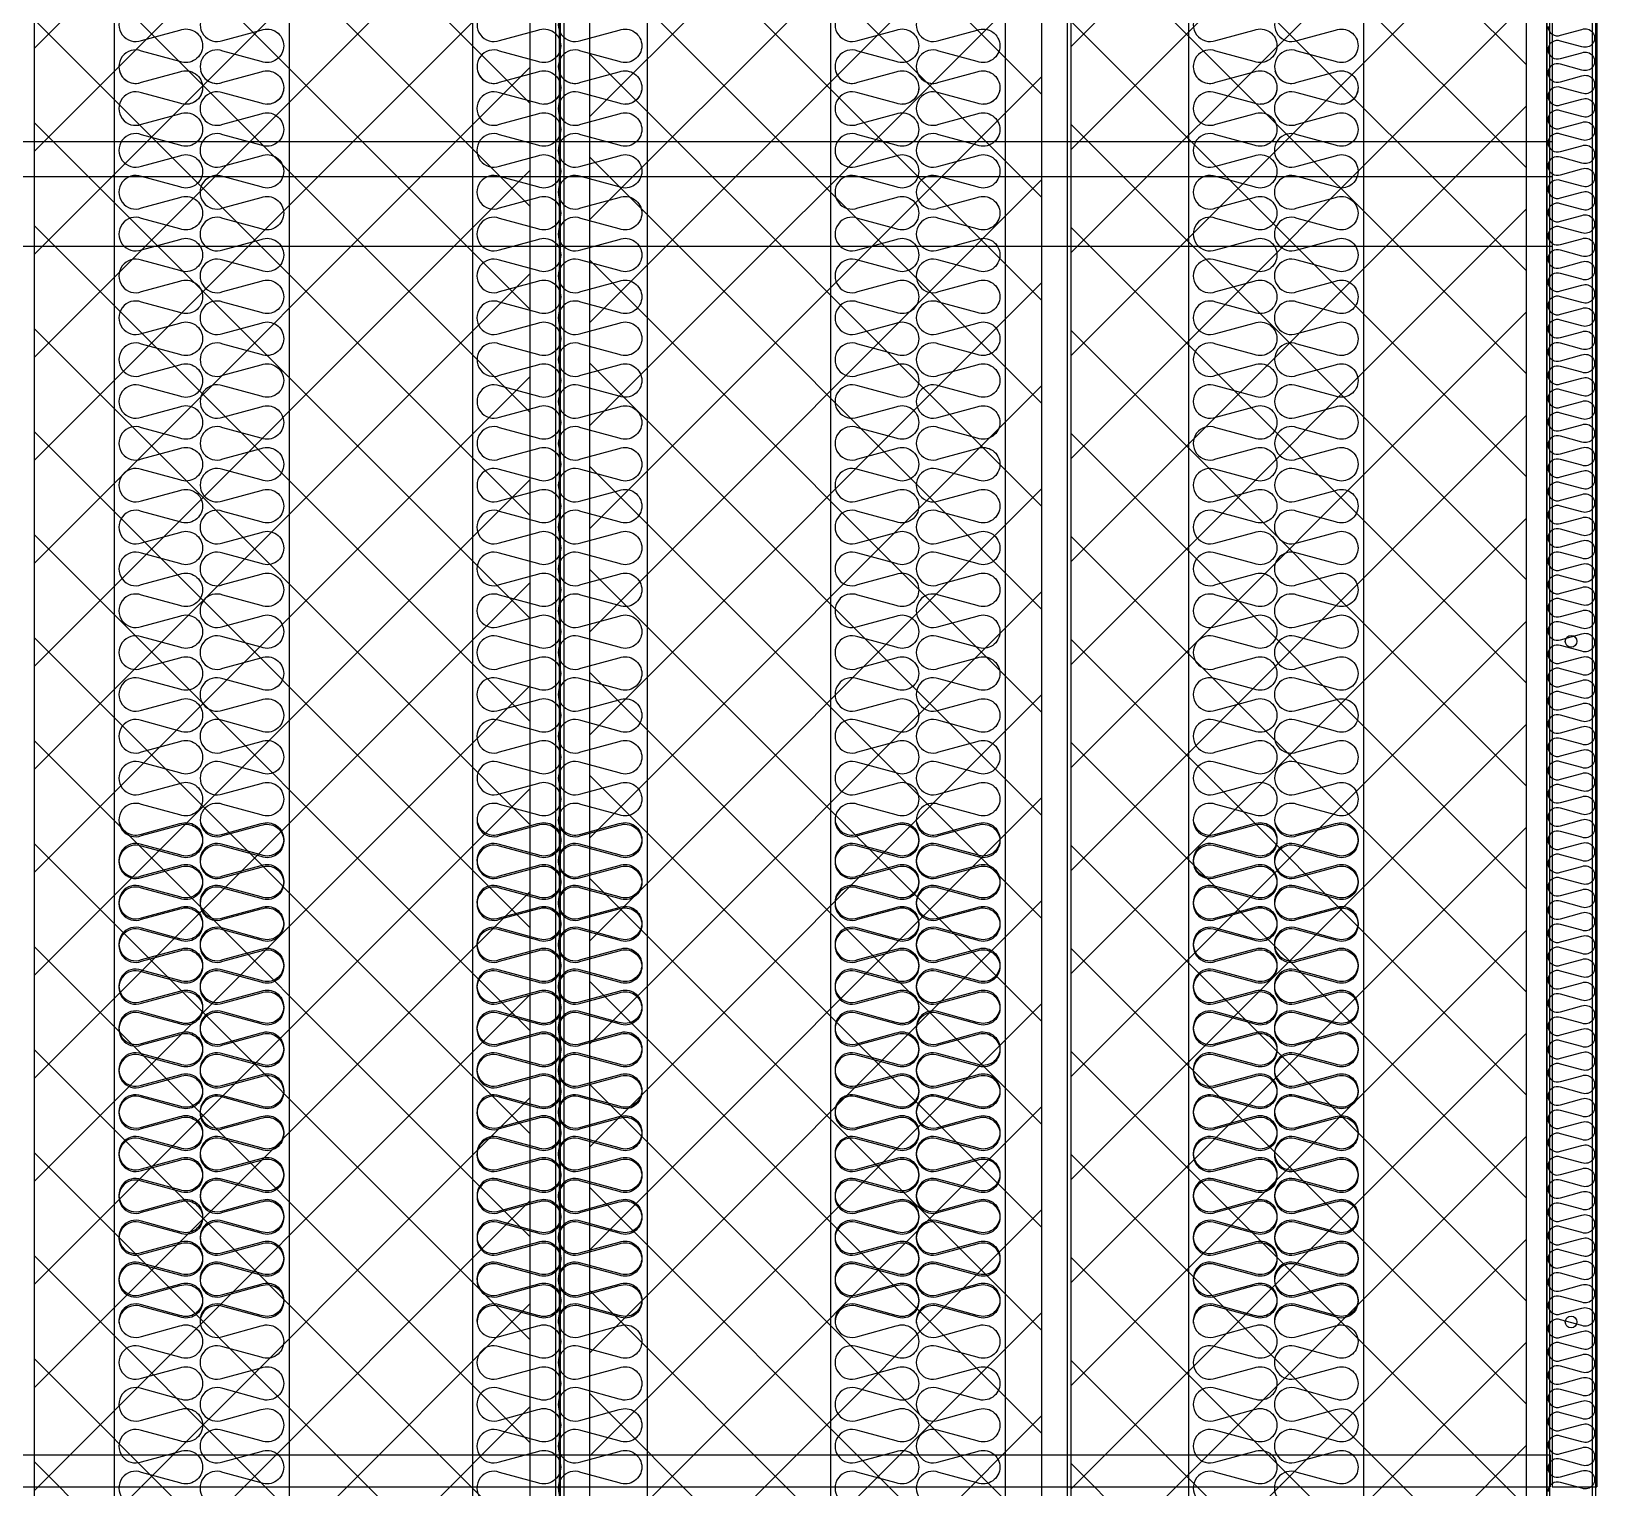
# Model space of a CAD drawing. Header units: millimetres. Extents: x 2376 to 31783, y 3878 to 24674.
# Drawn here: x 22456 to 23799, y 10582 to 11832 of the extents above; entities that cross this region are included whole.
import ezdxf

# ---------------------------------------------------------------- set-up
doc = ezdxf.new("R2010")
doc.units = ezdxf.units.MM
doc.layers.add('SMS', color=220, linetype='Continuous')

# ---------------------------------------------------------------- blocks, each defined once
blk = doc.blocks.new('SP 200RT')
at = {"color": 7}
for p, q in [((-109298.6, -79919.9), (-109298.6, -82797.9)), ((-109148.6, -79919.9), (-109148.6, -82797.9))]:
    blk.add_line(p, q, dxfattribs=at)
at = {"layer": 'SMS', "color": 5}
for points in [[(-109275.2, -81108.5, 1.449198), (-109275.2, -81135.3), (-109242.3, -81126.4, -0.524856), (-109222.8, -81139.9, -0.524856), (-109242.3, -81153.3), (-109275.2, -81144.4, 1.449198), (-109275.2, -81171.2), (-109242.3, -81162.3, -0.524856), (-109222.8, -81175.8, -0.417249), (-109237.3, -81190.1)], [(-109205.5, -81108.5, 1.449198), (-109205.5, -81135.3), (-109172.6, -81126.4, -0.524856), (-109153.2, -81139.9, -0.524856), (-109172.6, -81153.3), (-109205.5, -81144.4, 1.449198), (-109205.5, -81171.2), (-109172.6, -81162.3, -0.524856), (-109153.2, -81175.8, -0.417249), (-109167.7, -81190.1)], [(-109294.2, -81161.4, 0.446849), (-109275.2, -81171.2), (-109242.3, -81162.3, -0.524856), (-109222.8, -81175.8, -0.524856), (-109242.3, -81189.2), (-109275.2, -81180.3, 1.449198), (-109275.2, -81207.2), (-109242.3, -81198.3, -0.524856), (-109222.8, -81211.7, -0.524856), (-109242.3, -81225.1), (-109275.2, -81216.2, 1.449198), (-109275.2, -81243.1), (-109242.3, -81234.2, -0.524856), (-109222.8, -81247.6, -0.524856), (-109242.3, -81261), (-109275.2, -81252.1, 1.449198), (-109275.2, -81279), (-109242.3, -81270.1, -0.524856), (-109222.8, -81283.5, -0.524856), (-109242.3, -81296.9), (-109275.2, -81288, 1.449198), (-109275.2, -81314.9), (-109242.3, -81306, -0.524856), (-109222.8, -81319.4, -0.524856), (-109242.3, -81332.8), (-109275.2, -81323.9, 1.449198), (-109275.2, -81350.8), (-109242.3, -81341.9, -0.524856), (-109222.8, -81355.3, -0.524856), (-109242.3, -81368.8), (-109275.2, -81359.8, 1.449198), (-109275.2, -81386.7), (-109242.3, -81377.8, -0.524856), (-109222.8, -81391.2, -0.524856), (-109242.3, -81404.7), (-109275.2, -81395.8, 1.449198), (-109275.2, -81422.6), (-109242.3, -81413.7, -0.524856), (-109222.8, -81427.1, -0.524856), (-109242.3, -81440.6), (-109275.2, -81431.7, 1.449198), (-109275.2, -81458.5), (-109242.3, -81449.6, -0.524856), (-109222.8, -81463.1, -0.524856), (-109242.3, -81476.5), (-109275.2, -81467.6, 1.449198), (-109275.2, -81494.4), (-109242.3, -81485.5, -0.524856), (-109222.8, -81499, -0.524856), (-109242.3, -81512.4), (-109275.2, -81503.5, 1.449198), (-109275.2, -81530.3), (-109242.3, -81521.4, -0.524856), (-109222.8, -81534.9, -0.524856), (-109242.3, -81548.3), (-109275.2, -81539.4, 1.449198), (-109275.2, -81566.3), (-109242.3, -81557.4, -0.524856), (-109222.8, -81570.8, -0.524856), (-109242.3, -81584.2), (-109275.2, -81575.3, 1.449198), (-109275.2, -81602.2), (-109242.3, -81593.3, -0.524856), (-109222.8, -81606.7, -0.524856), (-109242.3, -81620.1), (-109275.2, -81611.2, 1.449198), (-109275.2, -81638.1), (-109242.3, -81629.2, -0.524856), (-109222.8, -81642.6, -0.524856), (-109242.3, -81656), (-109275.2, -81647.1, 1.449198), (-109275.2, -81674), (-109242.3, -81665.1, -0.524856), (-109222.8, -81678.5, -0.524856), (-109242.3, -81691.9), (-109275.2, -81683, 1.449198), (-109275.2, -81709.9), (-109242.3, -81701, -0.524856), (-109222.8, -81714.4, -0.524856), (-109242.3, -81727.9), (-109275.2, -81718.9, 1.449198), (-109275.2, -81745.8), (-109242.3, -81736.9, -0.524856), (-109222.8, -81750.3, -0.524856), (-109242.3, -81763.8), (-109275.2, -81754.9, 1.449198), (-109275.2, -81781.7), (-109242.3, -81772.8, -0.524856), (-109222.8, -81786.2, -0.524856), (-109242.3, -81799.7), (-109275.2, -81790.8, 1.449198), (-109275.2, -81817.6), (-109242.3, -81808.7, -0.524856), (-109222.8, -81822.2, -0.524856), (-109242.3, -81835.6), (-109275.2, -81826.7, 1.449198), (-109275.2, -81853.5), (-109242.3, -81844.6, -0.524856), (-109222.8, -81858.1, -0.524856), (-109242.3, -81871.5), (-109275.2, -81862.6, 1.449198), (-109275.2, -81889.4), (-109242.3, -81880.5, -0.524856), (-109222.8, -81894, -0.524856), (-109242.3, -81907.4), (-109275.2, -81898.5, 1.449198), (-109275.2, -81925.4), (-109242.3, -81916.5, -0.524856), (-109222.8, -81929.9, -0.524856), (-109242.3, -81943.3), (-109275.2, -81934.4, 1.449198), (-109275.2, -81961.3), (-109242.3, -81952.4, -0.524856), (-109222.8, -81965.8, -0.524856), (-109242.3, -81979.2), (-109275.2, -81970.3, 1.449198), (-109275.2, -81997.2), (-109242.3, -81988.3, -0.524856), (-109222.8, -82001.7, -0.524856), (-109242.3, -82015.1), (-109275.2, -82006.2, 1.449198), (-109275.2, -82033.1), (-109242.3, -82024.2, -0.524856), (-109222.8, -82037.6, -0.524856), (-109242.3, -82051), (-109275.2, -82042.1, 1.449198), (-109275.2, -82069), (-109242.3, -82060.1, -0.524856), (-109222.8, -82073.5, -0.524856), (-109242.3, -82087), (-109275.2, -82078, 1.449198), (-109275.2, -82104.9), (-109242.3, -82096, -0.524856), (-109222.8, -82109.4, -0.524856), (-109242.3, -82122.9), (-109275.2, -82114, 1.449198), (-109275.2, -82140.8), (-109242.3, -82131.9, -0.524856), (-109222.8, -82145.3, -0.524856), (-109242.3, -82158.8), (-109275.2, -82149.9, 1.449198), (-109275.2, -82176.7), (-109242.3, -82167.8, -0.524856), (-109222.8, -82181.3, -0.524856), (-109242.3, -82194.7), (-109275.2, -82185.8, 0.440524), (-109294.1, -82195.3, 0.440524)], [(-109224.5, -81161.4, 0.446849), (-109205.5, -81171.2), (-109172.6, -81162.3, -0.524856), (-109153.2, -81175.8, -0.524856), (-109172.6, -81189.2), (-109205.5, -81180.3, 1.449198), (-109205.5, -81207.2), (-109172.6, -81198.3, -0.524856), (-109153.2, -81211.7, -0.524856), (-109172.6, -81225.1), (-109205.5, -81216.2, 1.449198), (-109205.5, -81243.1), (-109172.6, -81234.2, -0.524856), (-109153.2, -81247.6, -0.524856), (-109172.6, -81261), (-109205.5, -81252.1, 1.449198), (-109205.5, -81279), (-109172.6, -81270.1, -0.524856), (-109153.2, -81283.5, -0.524856), (-109172.6, -81296.9), (-109205.5, -81288, 1.449198), (-109205.5, -81314.9), (-109172.6, -81306, -0.524856), (-109153.2, -81319.4, -0.524856), (-109172.6, -81332.8), (-109205.5, -81323.9, 1.449198), (-109205.5, -81350.8), (-109172.6, -81341.9, -0.524856), (-109153.2, -81355.3, -0.524856), (-109172.6, -81368.8), (-109205.5, -81359.8, 1.449198), (-109205.5, -81386.7), (-109172.6, -81377.8, -0.524856), (-109153.2, -81391.2, -0.524856), (-109172.6, -81404.7), (-109205.5, -81395.8, 1.449198), (-109205.5, -81422.6), (-109172.6, -81413.7, -0.524856), (-109153.2, -81427.1, -0.524856), (-109172.6, -81440.6), (-109205.5, -81431.7, 1.449198), (-109205.5, -81458.5), (-109172.6, -81449.6, -0.524856), (-109153.2, -81463.1, -0.524856), (-109172.6, -81476.5), (-109205.5, -81467.6, 1.449198), (-109205.5, -81494.4), (-109172.6, -81485.5, -0.524856), (-109153.2, -81499, -0.524856), (-109172.6, -81512.4), (-109205.5, -81503.5, 1.449198), (-109205.5, -81530.3), (-109172.6, -81521.4, -0.524856), (-109153.2, -81534.9, -0.524856), (-109172.6, -81548.3), (-109205.5, -81539.4, 1.449198), (-109205.5, -81566.3), (-109172.6, -81557.4, -0.524856), (-109153.2, -81570.8, -0.524856), (-109172.6, -81584.2), (-109205.5, -81575.3, 1.449198), (-109205.5, -81602.2), (-109172.6, -81593.3, -0.524856), (-109153.2, -81606.7, -0.524856), (-109172.6, -81620.1), (-109205.5, -81611.2, 1.449198), (-109205.5, -81638.1), (-109172.6, -81629.2, -0.524856), (-109153.2, -81642.6, -0.524856), (-109172.6, -81656), (-109205.5, -81647.1, 1.449198), (-109205.5, -81674), (-109172.6, -81665.1, -0.524856), (-109153.2, -81678.5, -0.524856), (-109172.6, -81691.9), (-109205.5, -81683, 1.449198), (-109205.5, -81709.9), (-109172.6, -81701, -0.524856), (-109153.2, -81714.4, -0.524856), (-109172.6, -81727.9), (-109205.5, -81718.9, 1.449198), (-109205.5, -81745.8), (-109172.6, -81736.9, -0.524856), (-109153.2, -81750.3, -0.524856), (-109172.6, -81763.8), (-109205.5, -81754.9, 1.449198), (-109205.5, -81781.7), (-109172.6, -81772.8, -0.524856), (-109153.2, -81786.2, -0.524856), (-109172.6, -81799.7), (-109205.5, -81790.8, 1.449198), (-109205.5, -81817.6), (-109172.6, -81808.7, -0.524856), (-109153.2, -81822.2, -0.524856), (-109172.6, -81835.6), (-109205.5, -81826.7, 1.449198), (-109205.5, -81853.5), (-109172.6, -81844.6, -0.524856), (-109153.2, -81858.1, -0.524856), (-109172.6, -81871.5), (-109205.5, -81862.6, 1.449198), (-109205.5, -81889.4), (-109172.6, -81880.5, -0.524856), (-109153.2, -81894, -0.524856), (-109172.6, -81907.4), (-109205.5, -81898.5, 1.449198), (-109205.5, -81925.4), (-109172.6, -81916.5, -0.524856), (-109153.2, -81929.9, -0.524856), (-109172.6, -81943.3), (-109205.5, -81934.4, 1.449198), (-109205.5, -81961.3), (-109172.6, -81952.4, -0.524856), (-109153.2, -81965.8, -0.524856), (-109172.6, -81979.2), (-109205.5, -81970.3, 1.449198), (-109205.5, -81997.2), (-109172.6, -81988.3, -0.524856), (-109153.2, -82001.7, -0.524856), (-109172.6, -82015.1), (-109205.5, -82006.2, 1.449198), (-109205.5, -82033.1), (-109172.6, -82024.2, -0.524856), (-109153.2, -82037.6, -0.524856), (-109172.6, -82051), (-109205.5, -82042.1, 1.449198), (-109205.5, -82069), (-109172.6, -82060.1, -0.524856), (-109153.2, -82073.5, -0.524856), (-109172.6, -82087), (-109205.5, -82078, 1.449198), (-109205.5, -82104.9), (-109172.6, -82096, -0.524856), (-109153.2, -82109.4, -0.524856), (-109172.6, -82122.9), (-109205.5, -82114, 1.449198), (-109205.5, -82140.8), (-109172.6, -82131.9, -0.524856), (-109153.2, -82145.3, -0.524856), (-109172.6, -82158.8), (-109205.5, -82149.9, 1.449198), (-109205.5, -82176.7), (-109172.6, -82167.8, -0.524856), (-109153.2, -82181.3, -0.524856), (-109172.6, -82194.7), (-109205.5, -82185.8, 0.440524), (-109224.5, -82195.3, 0.440524)], [(-109294.2, -81806.4, 0.446849), (-109275.2, -81816.2), (-109242.3, -81807.3, -0.524856), (-109222.8, -81820.8, -0.524856), (-109242.3, -81834.2), (-109275.2, -81825.3, 1.449198), (-109275.2, -81852.2), (-109242.3, -81843.3, -0.524856), (-109222.8, -81856.7, -0.524856), (-109242.3, -81870.1), (-109275.2, -81861.2, 1.449198), (-109275.2, -81888.1), (-109242.3, -81879.2, -0.524856), (-109222.8, -81892.6, -0.524856), (-109242.3, -81906), (-109275.2, -81897.1, 1.449198), (-109275.2, -81924), (-109242.3, -81915.1, -0.524856), (-109222.8, -81928.5, -0.524856), (-109242.3, -81941.9), (-109275.2, -81933, 1.449198), (-109275.2, -81959.9), (-109242.3, -81951, -0.524856), (-109222.8, -81964.4, -0.524856), (-109242.3, -81977.8), (-109275.2, -81968.9, 1.449198), (-109275.2, -81995.8), (-109242.3, -81986.9, -0.524856), (-109222.8, -82000.3, -0.524856), (-109242.3, -82013.8), (-109275.2, -82004.8, 1.449198), (-109275.2, -82031.7), (-109242.3, -82022.8, -0.524856), (-109222.8, -82036.2, -0.524856), (-109242.3, -82049.7), (-109275.2, -82040.8, 1.449198), (-109275.2, -82067.6), (-109242.3, -82058.7, -0.524856), (-109222.8, -82072.1, -0.524856), (-109242.3, -82085.6), (-109275.2, -82076.7, 1.449198), (-109275.2, -82103.5), (-109242.3, -82094.6, -0.524856), (-109222.8, -82108.1, -0.524856), (-109242.3, -82121.5), (-109275.2, -82112.6, 1.449198), (-109275.2, -82139.4), (-109242.3, -82130.5, -0.524856), (-109222.8, -82144, -0.524856), (-109242.3, -82157.4), (-109275.2, -82148.5, 1.449198), (-109275.2, -82175.3), (-109242.3, -82166.4, -0.524856), (-109222.8, -82179.9, -0.524856), (-109242.3, -82193.3), (-109275.2, -82184.4, 1.449198), (-109275.2, -82211.3), (-109242.3, -82202.4, -0.524856), (-109222.8, -82215.8, -0.524856), (-109242.3, -82229.2), (-109275.2, -82220.3, 1.449198), (-109275.2, -82247.2), (-109242.3, -82238.3, -0.524856), (-109222.8, -82251.7, -0.524856), (-109242.3, -82265.1), (-109275.2, -82256.2, 1.449198), (-109275.2, -82283.1), (-109242.3, -82274.2, -0.524856), (-109222.8, -82287.6, -0.524856), (-109242.3, -82301), (-109275.2, -82292.1, 1.449198), (-109275.2, -82319), (-109242.3, -82310.1, -0.524856), (-109222.8, -82323.5, -0.524856), (-109242.3, -82336.9), (-109275.2, -82328, 1.449198), (-109275.2, -82354.9), (-109242.3, -82346, -0.524856), (-109222.8, -82359.4, -0.524856), (-109242.3, -82372.9), (-109275.2, -82363.9, 1.449198), (-109275.2, -82390.8)], [(-109224.5, -81806.4, 0.446849), (-109205.5, -81816.2), (-109172.6, -81807.3, -0.524856), (-109153.2, -81820.8, -0.524856), (-109172.6, -81834.2), (-109205.5, -81825.3, 1.449198), (-109205.5, -81852.2), (-109172.6, -81843.3, -0.524856), (-109153.2, -81856.7, -0.524856), (-109172.6, -81870.1), (-109205.5, -81861.2, 1.449198), (-109205.5, -81888.1), (-109172.6, -81879.2, -0.524856), (-109153.2, -81892.6, -0.524856), (-109172.6, -81906), (-109205.5, -81897.1, 1.449198), (-109205.5, -81924), (-109172.6, -81915.1, -0.524856), (-109153.2, -81928.5, -0.524856), (-109172.6, -81941.9), (-109205.5, -81933, 1.449198), (-109205.5, -81959.9), (-109172.6, -81951, -0.524856), (-109153.2, -81964.4, -0.524856), (-109172.6, -81977.8), (-109205.5, -81968.9, 1.449198), (-109205.5, -81995.8), (-109172.6, -81986.9, -0.524856), (-109153.2, -82000.3, -0.524856), (-109172.6, -82013.8), (-109205.5, -82004.8, 1.449198), (-109205.5, -82031.7), (-109172.6, -82022.8, -0.524856), (-109153.2, -82036.2, -0.524856), (-109172.6, -82049.7), (-109205.5, -82040.8, 1.449198), (-109205.5, -82067.6), (-109172.6, -82058.7, -0.524856), (-109153.2, -82072.1, -0.524856), (-109172.6, -82085.6), (-109205.5, -82076.7, 1.449198), (-109205.5, -82103.5), (-109172.6, -82094.6, -0.524856), (-109153.2, -82108.1, -0.524856), (-109172.6, -82121.5), (-109205.5, -82112.6, 1.449198), (-109205.5, -82139.4), (-109172.6, -82130.5, -0.524856), (-109153.2, -82144, -0.524856), (-109172.6, -82157.4), (-109205.5, -82148.5, 1.449198), (-109205.5, -82175.3), (-109172.6, -82166.4, -0.524856), (-109153.2, -82179.9, -0.524856), (-109172.6, -82193.3), (-109205.5, -82184.4, 1.449198), (-109205.5, -82211.3), (-109172.6, -82202.4, -0.524856), (-109153.2, -82215.8, -0.524856), (-109172.6, -82229.2), (-109205.5, -82220.3, 1.449198), (-109205.5, -82247.2), (-109172.6, -82238.3, -0.524856), (-109153.2, -82251.7, -0.524856), (-109172.6, -82265.1), (-109205.5, -82256.2, 1.449198), (-109205.5, -82283.1), (-109172.6, -82274.2, -0.524856), (-109153.2, -82287.6, -0.524856), (-109172.6, -82301), (-109205.5, -82292.1, 1.449198), (-109205.5, -82319), (-109172.6, -82310.1, -0.524856), (-109153.2, -82323.5, -0.524856), (-109172.6, -82336.9), (-109205.5, -82328, 1.449198), (-109205.5, -82354.9), (-109172.6, -82346, -0.524856), (-109153.2, -82359.4, -0.524856), (-109172.6, -82372.9), (-109205.5, -82363.9, 1.449198), (-109205.5, -82390.8)], [(-109275.2, -82185.8, 1.449198), (-109275.2, -82212.6), (-109242.3, -82203.7, -0.524856), (-109222.8, -82217.2, -0.524856), (-109242.3, -82230.6), (-109275.2, -82221.7, 0.54148), (-109294.6, -82235.9, 0.54148)], [(-109205.5, -82185.8, 1.449198), (-109205.5, -82212.6), (-109172.6, -82203.7, -0.524856), (-109153.2, -82217.2, -0.524856), (-109172.6, -82230.6), (-109205.5, -82221.7, 0.54148), (-109225, -82235.9, 0.54148)]]:
    blk.add_lwpolyline(points, format="xyb", dxfattribs=at)
blk = doc.blocks.new('SCR 175')
at = {"ltscale": 500}
h = blk.add_hatch(dxfattribs=at)
h.set_pattern_fill('ANSI37', color=251, scale=500)
h.set_pattern_definition([(45, (-127082.43, -95385.714), (-44.19417, 44.19417), []), (135, (-127082.43, -95385.714), (-44.19417, -44.19417), [])])
h.paths.add_polyline_path([(-97669.3, -79941.9), (-98094.8, -79941.9), (-98094.8, -82774.9), (-97669.3, -82774.9)])
h = blk.add_hatch(dxfattribs=at)
h.set_pattern_fill('ANSI37', color=251, scale=500)
h.set_pattern_definition([(45, (-127077.43, -95385.714), (-44.19417, 44.19417), []), (135, (-127077.43, -95385.714), (-44.19417, -44.19417), [])])
h.paths.add_polyline_path([(-97618.2, -82774.9), (-97230.2, -82774.9), (-97230.2, -79941.9), (-97618.2, -79941.9)])
h = blk.add_hatch(dxfattribs=at)
h.set_pattern_fill('ANSI37', color=251, scale=500)
h.set_pattern_definition([(45, (-127254.93, -95385.714), (-44.19417, 44.19417), []), (135, (-127254.93, -95385.714), (-44.19417, -44.19417), [])])
h.paths.add_polyline_path([(-96814.3, -79941.9), (-97205.2, -79941.9), (-97205.2, -82774.9), (-96814.3, -82774.9)])
at = {"color": 251, "ltscale": 500}
for p, q in [((-97644.2, -79880.4), (-97644.2, -82836.4)), ((-97643.3, -79880.4), (-97643.3, -82836.4)), ((-96757.8, -79880.4), (-96757.8, -82836.4)), ((-97669.3, -79919.4), (-97669.3, -82797.4)), ((-97647.3, -79919.4), (-97647.3, -82797.4)), ((-97640.2, -79919.4), (-97640.2, -82797.4)), ((-97618.2, -79919.4), (-97618.2, -82797.4)), ((-96814.3, -79919.4), (-96814.3, -82797.4)), ((-96796.8, -79919.4), (-96796.8, -82797.4)), ((-96794.3, -79916.9), (-96794.3, -82799.9)), ((-98094.8, -79941.9), (-98094.8, -82774.9)), ((-97230.2, -79941.9), (-97230.2, -82774.9)), ((-97208.2, -79941.9), (-97208.2, -82774.9)), ((-97205.2, -79941.9), (-97205.2, -82774.9))]:
    blk.add_line(p, q, dxfattribs=at)
for centre in [(-96775.8, -81650.4), (-96775.8, -82234.4)]:
    blk.add_circle(centre, 5, dxfattribs=at)
blk = doc.blocks.new('2')
at = {"color": 7}
for p, q in [((23756.3, 13081.2), (23756.3, 10161.2)), ((23798.3, 13081.2), (23798.3, 10081.2))]:
    blk.add_line(p, q, dxfattribs=at)
for p, q in [((23798.3, 13081.2), (23798.3, 10081.2)), ((23761, 12724.9), (23761, 10582.9)), ((23799.2, 12724.9), (23799.2, 10582.9)), ((21138.3, 10610.2), (23759.2, 10610.2)), ((23759.2, 10610.2), (23759.2, 10582.9)), ((21138.3, 10582.9), (23759.2, 10582.9)), ((23761, 10582.9), (23799.2, 10582.9))]:
    blk.add_line(p, q)
at = {"ltscale": 500}
for p, q in [((21136.5, 11737.2), (23761, 11737.2)), ((21136.5, 11707.2), (23761, 11707.2)), ((21136.5, 11647.3), (23761, 11647.3))]:
    blk.add_line(p, q, dxfattribs=at)
at = {"layer": 'SMS', "color": 5, "elevation": 0}
for points in [[(23757.4, 11835.8, 0.524856), (23768.2, 11828.3), (23786.5, 11833.3, -1.449198), (23786.5, 11818.4), (23768.2, 11823.3, 0.524856), (23757.4, 11815.8, 0.524856), (23768.2, 11808.4), (23786.5, 11813.3, -1.449198), (23786.5, 11798.4), (23768.2, 11803.4, 0.524856), (23757.4, 11795.9, 0.524856), (23768.2, 11788.4), (23786.5, 11793.4, -1.449198), (23786.5, 11778.5), (23768.2, 11783.4, 0.524856), (23757.4, 11775.9, 0.524856), (23768.2, 11768.5), (23786.5, 11773.4, -1.449198), (23786.5, 11758.5), (23768.2, 11763.5, 0.524856), (23757.4, 11756, 0.524856), (23768.2, 11748.5), (23786.5, 11753.5, -1.449198), (23786.5, 11738.6), (23768.2, 11743.5, 0.524856), (23757.4, 11736, 0.524856), (23768.2, 11728.6), (23786.5, 11733.5, -1.449198), (23786.5, 11718.6), (23768.2, 11723.6, 0.524856), (23757.4, 11716.1, 0.524856), (23768.2, 11708.6), (23786.5, 11713.6, -1.449198), (23786.5, 11698.7), (23768.2, 11703.6, 0.524856), (23757.4, 11696.1, 0.524856), (23768.2, 11688.7), (23786.5, 11693.6, -1.449198), (23786.5, 11678.7), (23768.2, 11683.7, 0.524856), (23757.4, 11676.2, 0.524856), (23768.2, 11668.7), (23786.5, 11673.7, -1.449198), (23786.5, 11658.8), (23768.2, 11663.7, 0.524856), (23757.4, 11656.2, 0.524856), (23768.2, 11648.8), (23786.5, 11653.7, -1.449198), (23786.5, 11638.8), (23768.2, 11643.8, 0.524856), (23757.4, 11636.3, 0.524856), (23768.2, 11628.8), (23786.5, 11633.8, -1.449198), (23786.5, 11618.9), (23768.2, 11623.8, 0.524856), (23757.4, 11616.3, 0.524856), (23768.2, 11608.9), (23786.5, 11613.8, -1.449198), (23786.5, 11598.9), (23768.2, 11603.9, 0.524856), (23757.4, 11596.4, 0.524856), (23768.2, 11588.9), (23786.5, 11593.9, -1.449198), (23786.5, 11579), (23768.2, 11583.9, 0.524856), (23757.4, 11576.4, 0.524856), (23768.2, 11569), (23786.5, 11573.9, -1.449198), (23786.5, 11559), (23768.2, 11564, 0.524856), (23757.4, 11556.5, 0.524856), (23768.2, 11549), (23786.5, 11554, -1.449198), (23786.5, 11539.1), (23768.2, 11544, 0.524856), (23757.4, 11536.5, 0.524856), (23768.2, 11529.1), (23786.5, 11534, -1.449198), (23786.5, 11519.1), (23768.2, 11524.1, 0.524856), (23757.4, 11516.6, 0.524856), (23768.2, 11509.1), (23786.5, 11514.1, -1.449198), (23786.5, 11499.2), (23768.2, 11504.1, 0.524856), (23757.4, 11496.6, 0.524856), (23768.2, 11489.2), (23786.5, 11494.1, -1.449198), (23786.5, 11479.2), (23768.2, 11484.2, 0.524856), (23757.4, 11476.7, 0.524856), (23768.2, 11469.2), (23786.5, 11474.2, -1.449198), (23786.5, 11459.3), (23768.2, 11464.2, 0.524856), (23757.4, 11456.7, 0.524856), (23768.2, 11449.3), (23786.5, 11454.2, -1.449198), (23786.5, 11439.3), (23768.2, 11444.3, 0.524856), (23757.4, 11436.8, 0.524856), (23768.2, 11429.3), (23786.5, 11434.3, -1.449198), (23786.5, 11419.4), (23768.2, 11424.3, 0.524856), (23757.4, 11416.8, 0.524856), (23768.2, 11409.4), (23786.5, 11414.3, -1.449198), (23786.5, 11399.4), (23768.2, 11404.4, 0.524856), (23757.4, 11396.9, 0.524856), (23768.2, 11389.4), (23786.5, 11394.4, -1.449198), (23786.5, 11379.5), (23768.2, 11384.4, 0.524856), (23757.4, 11376.9, 0.524856), (23768.2, 11369.5), (23786.5, 11374.4, -1.449198), (23786.5, 11359.5), (23768.2, 11364.5, 0.524856), (23757.4, 11357, 0.417249), (23765.5, 11349)], [(23797.1, 11365, -0.446849), (23786.5, 11359.5), (23768.2, 11364.5, 0.524856), (23757.4, 11357, 0.524856), (23768.2, 11349.5), (23786.5, 11354.5, -1.449198), (23786.5, 11339.6), (23768.2, 11344.5, 0.524856), (23757.4, 11337, 0.524856), (23768.2, 11329.6), (23786.5, 11334.5, -1.449198), (23786.5, 11319.6), (23768.2, 11324.6, 0.524856), (23757.4, 11317.1, 0.524856), (23768.2, 11309.6), (23786.5, 11314.6, -1.449198), (23786.5, 11299.7), (23768.2, 11304.6, 0.524856), (23757.4, 11297.1, 0.524856), (23768.2, 11289.7), (23786.5, 11294.6, -1.449198), (23786.5, 11279.7), (23768.2, 11284.7, 0.524856), (23757.4, 11277.2, 0.524856), (23768.2, 11269.7), (23786.5, 11274.7, -1.449198), (23786.5, 11259.8), (23768.2, 11264.7, 0.524856), (23757.4, 11257.2, 0.524856), (23768.2, 11249.8), (23786.5, 11254.7, -1.449198), (23786.5, 11239.8), (23768.2, 11244.8, 0.524856), (23757.4, 11237.3, 0.524856), (23768.2, 11229.8), (23786.5, 11234.8, -1.449198), (23786.5, 11219.9), (23768.2, 11224.8, 0.524856), (23757.4, 11217.3, 0.524856), (23768.2, 11209.9), (23786.5, 11214.8, -1.449198), (23786.5, 11199.9), (23768.2, 11204.9, 0.524856), (23757.4, 11197.4, 0.524856), (23768.2, 11189.9), (23786.5, 11194.9, -1.449198), (23786.5, 11180), (23768.2, 11184.9, 0.524856), (23757.4, 11177.4, 0.524856), (23768.2, 11170), (23786.5, 11174.9, -1.449198), (23786.5, 11160), (23768.2, 11165, 0.524856), (23757.4, 11157.5, 0.524856), (23768.2, 11150), (23786.5, 11155, -1.449198), (23786.5, 11140.1), (23768.2, 11145, 0.524856), (23757.4, 11137.5, 0.524856), (23768.2, 11130.1), (23786.5, 11135, -1.449198), (23786.5, 11120.1), (23768.2, 11125.1, 0.524856), (23757.4, 11117.6, 0.524856), (23768.2, 11110.1), (23786.5, 11115.1, -1.449198), (23786.5, 11100.2), (23768.2, 11105.1, 0.524856), (23757.4, 11097.6, 0.524856), (23768.2, 11090.2), (23786.5, 11095.1, -1.449198), (23786.5, 11080.2), (23768.2, 11085.2, 0.524856), (23757.4, 11077.7, 0.524856), (23768.2, 11070.2), (23786.5, 11075.2, -1.449198), (23786.5, 11060.3), (23768.2, 11065.2, 0.524856), (23757.4, 11057.7, 0.524856), (23768.2, 11050.3), (23786.5, 11055.2, -1.449198), (23786.5, 11040.3), (23768.2, 11045.3, 0.524856), (23757.4, 11037.8, 0.524856), (23768.2, 11030.3), (23786.5, 11035.3, -1.449198), (23786.5, 11020.4), (23768.2, 11025.3, 0.524856), (23757.4, 11017.8, 0.524856), (23768.2, 11010.4), (23786.5, 11015.3, -1.449198), (23786.5, 11000.4), (23768.2, 11005.4, 0.524856), (23757.4, 10997.9, 0.524856), (23768.2, 10990.4), (23786.5, 10995.4, -1.449198), (23786.5, 10980.5), (23768.2, 10985.4, 0.524856), (23757.4, 10977.9, 0.524856), (23768.2, 10970.5), (23786.5, 10975.4, -1.449198), (23786.5, 10960.5), (23768.2, 10965.5, 0.524856), (23757.4, 10958, 0.524856), (23768.2, 10950.5), (23786.5, 10955.5, -1.449198), (23786.5, 10940.6), (23768.2, 10945.5, 0.524856), (23757.4, 10938, 0.524856), (23768.2, 10930.6), (23786.5, 10935.5, -1.449198), (23786.5, 10920.6), (23768.2, 10925.6, 0.524856), (23757.4, 10918.1, 0.524856), (23768.2, 10910.6), (23786.5, 10915.6, -1.449198), (23786.5, 10900.7), (23768.2, 10905.6, 0.524856), (23757.4, 10898.1, 0.524856), (23768.2, 10890.7), (23786.5, 10895.6, -1.449198), (23786.5, 10880.7), (23768.2, 10885.7, 0.524856), (23757.4, 10878.2, 0.524856), (23768.2, 10870.7), (23786.5, 10875.7, -1.449198), (23786.5, 10860.8), (23768.2, 10865.7, 0.524856), (23757.4, 10858.2, 0.524856), (23768.2, 10850.8), (23786.5, 10855.7, -1.449198), (23786.5, 10840.8), (23768.2, 10845.8, 0.524856), (23757.4, 10838.3, 0.524856), (23768.2, 10830.8), (23786.5, 10835.8, -1.449198), (23786.5, 10820.9), (23768.2, 10825.8, 0.524856), (23757.4, 10818.3, 0.524856), (23768.2, 10810.9), (23786.5, 10815.8, -1.449198), (23786.5, 10800.9), (23768.2, 10805.9, 0.524856), (23757.4, 10798.4, 0.524856), (23768.2, 10790.9), (23786.5, 10795.9, -1.449198), (23786.5, 10781), (23768.2, 10785.9, 0.524856), (23757.4, 10778.4, 0.417249), (23765.5, 10770.5)], [(23797.1, 10786.4, -0.446849), (23786.5, 10781), (23768.2, 10785.9, 0.524856), (23757.4, 10778.4, 0.524856), (23768.2, 10771), (23786.5, 10775.9, -1.449198), (23786.5, 10761), (23768.2, 10766, 0.524856), (23757.4, 10758.5, 0.524856), (23768.2, 10751), (23786.5, 10756, -1.449198), (23786.5, 10741.1), (23768.2, 10746, 0.524856), (23757.4, 10738.5, 0.524856), (23768.2, 10731.1), (23786.5, 10736, -1.449198), (23786.5, 10721.1), (23768.2, 10726.1, 0.524856), (23757.4, 10718.6, 0.524856), (23768.2, 10711.1), (23786.5, 10716.1, -1.449198), (23786.5, 10701.2), (23768.2, 10706.1, 0.524856), (23757.4, 10698.6, 0.524856), (23768.2, 10691.2), (23786.5, 10696.1, -1.449198), (23786.5, 10681.2), (23768.2, 10686.2, 0.524856), (23757.4, 10678.7, 0.524856), (23768.2, 10671.2), (23786.5, 10676.2, -1.449198), (23786.5, 10661.3), (23768.2, 10666.2, 0.524856), (23757.4, 10658.7, 0.524856), (23768.2, 10651.3), (23786.5, 10656.2, -1.449198), (23786.5, 10641.3), (23768.2, 10646.3, 0.524856), (23757.4, 10638.8, 0.524856), (23768.2, 10631.3), (23786.5, 10636.3, -1.449198), (23786.5, 10621.4), (23768.2, 10626.3, 0.524856), (23757.4, 10618.8, 0.524856), (23768.2, 10611.4), (23786.5, 10616.3, -1.449198), (23786.5, 10601.4), (23768.2, 10606.4, 0.524856), (23757.4, 10598.9, 0.524856), (23768.2, 10591.4), (23786.5, 10596.4, -1.449198), (23786.5, 10581.5), (23768.2, 10586.4, 0.524856), (23757.4, 10578.9, 0.524856)]]:
    blk.add_lwpolyline(points, format="xyb", dxfattribs=at)
for name, p in [('SCR 175', (120553, 92958.6)), ('SP 200RT', (131825.6, 92959.1)), ('SP 200RT', (132132.9, 92959.1)), ('SP 200RT', (132440.2, 92959.1)), ('SP 200RT', (132747.6, 92959.1))]:
    blk.add_blockref(name, p)

msp = doc.modelspace()

# ---------------------------------------------------------------- block references
msp.add_blockref('2', (0, 0))

doc.saveas('drawing.dxf')
